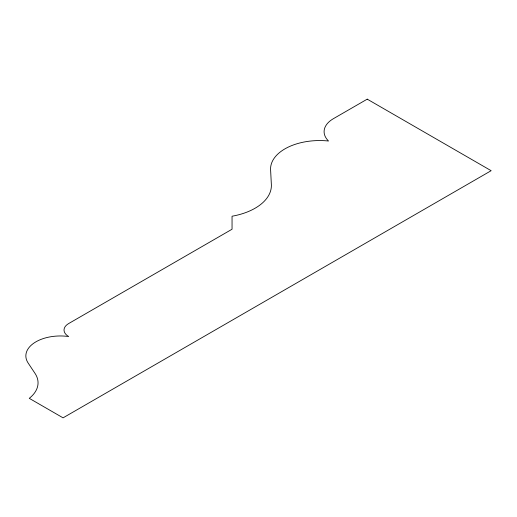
<?xml version="1.0" encoding="UTF-8"?>
<svg xmlns="http://www.w3.org/2000/svg" width="517" height="517" viewBox="0 0 517 517"><rect width="100%" height="100%" fill="white"/><g stroke="black" fill="none" stroke-linecap="round" stroke-linejoin="round"><path stroke-width="0.78" d="M367.232 99.154L333.433 118.664A31.86 18.399 0 0 0 328.515 141.018A49.083 28.338 0 0 0 270.598 169.725L271.36 184.582A55.597 32.099 0 0 1 232.049 216.222L232.049 229.231L68.696 323.539A15.93 9.196 0 0 0 68.696 336.548A34.529 19.937 0 0 0 34.51 342.693A34.529 19.937 0 0 0 28.144 363.037L35.027 373.403A45.535 26.289 0 0 1 29.269 398.336L63.068 417.846L491.15 170.694L367.232 99.154"/></g></svg>
